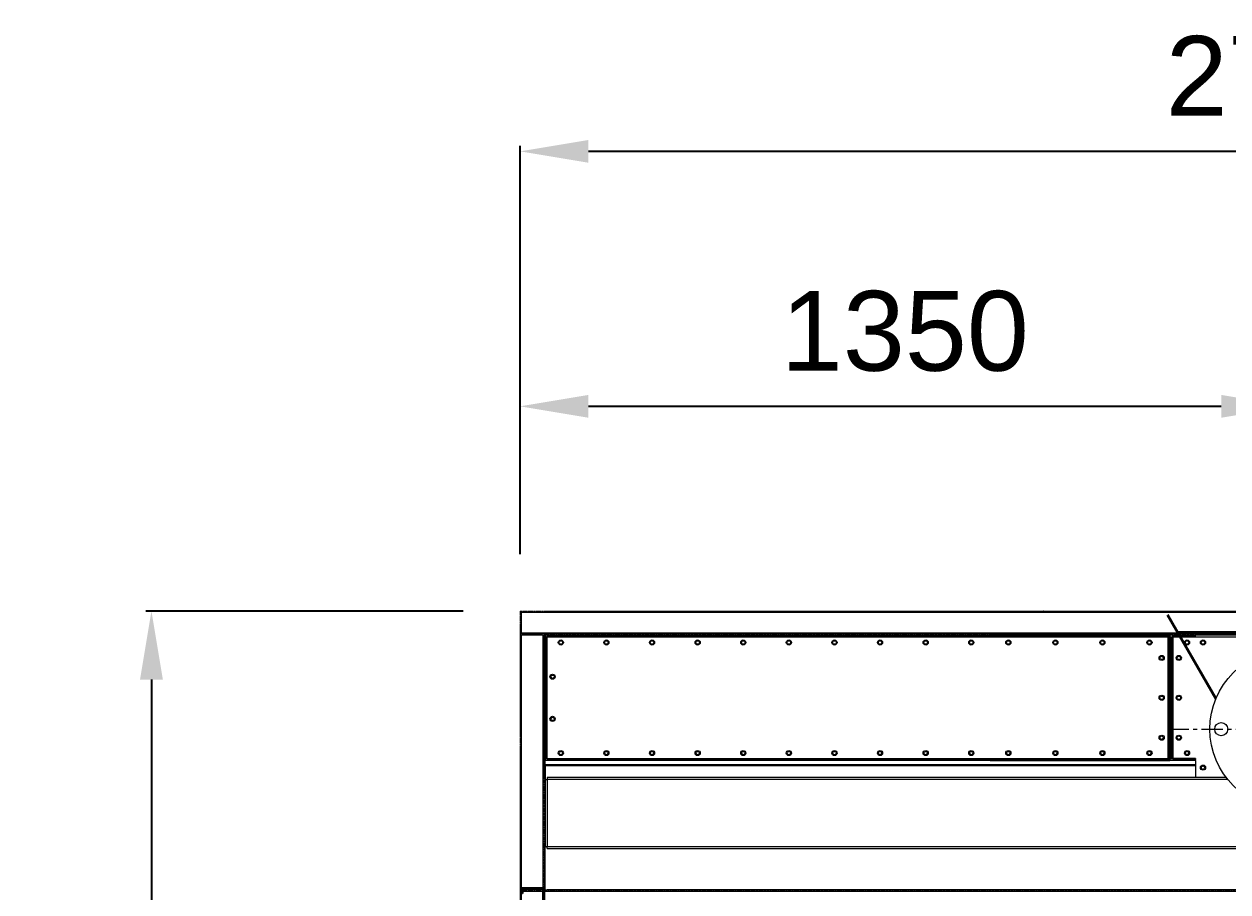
# Model space of a CAD drawing. Header units: millimetres. Extents: x -17070 to 42538, y -291348 to 31440.
# Drawn here: x 16405 to 18517, y 20035 to 21558 of the extents above; entities that cross this region are included whole.
import ezdxf

# ---------------------------------------------------------------- set-up
doc = ezdxf.new("R2010")
doc.units = ezdxf.units.MM
for name, pattern in [('CENTER', [2, 1.25, -0.25, 0.25, -0.25]), ('HIDDEN', [0.375, 0.25, -0.125]), ('HIDDENX2', [0.75, 0.5, -0.25])]:
    doc.linetypes.add(name, pattern=pattern)
doc.layers.add('center', color=1, linetype='CENTER')
doc.layers.add('HIDD', color=2, linetype='HIDDENX2')
doc.styles.get("Standard").update_dxf_attribs({"font": 'arial.ttf'})
doc.dimstyles.new('1.40', dxfattribs={"dimscale": 20, "dimtxt": 1.5, "dimasz": 1, "dimexe": 0.5, "dimexo": 0.5, "dimgap": 0.5, "dimtad": 1, "dimdec": 0, "dimzin": 0, "dimdsep": 46, "dimtxsty": 'Standard', "dimcen": 0, "dimclrd": 2, "dimclre": 2, "dimclrt": 3, "dimadec": 0, "dimazin": 0, "dimtfac": 1, "dimtdec": 0, "dimtmove": 0, "dimatfit": 0, "dimfxl": 1, "dimtolj": 1, "dimtzin": 0, "dimlwd": -1, "dimlwe": -1, "dimarcsym": 0})

# ---------------------------------------------------------------- blocks, each defined once
blk = doc.blocks.new('*D733')
at = {"color": 2, "transparency": 16777216}
for p, q in [((17275.5, 20627.7), (17275.5, 21344.3)), ((19855.5, 21334.3), (17395.5, 21334.3)), ((19975.5, 20627.7), (19975.5, 21344.3))]:
    blk.add_line(p, q, dxfattribs=at)
for points in [[(17395.5, 21354.3), (17395.5, 21314.3), (17275.5, 21334.3)], [(19855.5, 21354.3), (19855.5, 21314.3), (19975.5, 21334.3)]]:
    blk.add_solid(points, dxfattribs=at)
at = {"layer": 'Defpoints', "color": 0, "transparency": 16777216}
for p in [(17275.5, 21334.3), (17275.5, 20527.7), (19975.5, 20527.7)]:
    blk.add_point(p, dxfattribs=at)
at = {"color": 3, "lineweight": 5, "transparency": 16777216, "insert": (18625.5, 21465.7), "char_height": 140, "attachment_point": 5}
blk.add_mtext('\\A1;2700', dxfattribs=at)
blk = doc.blocks.new('*D734')
at = {"color": 2, "transparency": 16777216}
for p, q in [((17175.5, 20527.7), (16618.9, 20527.7)), ((16628.9, 20407.7), (16628.9, 17647.7)), ((17175.5, 17527.7), (16618.9, 17527.7))]:
    blk.add_line(p, q, dxfattribs=at)
for points in [[(16608.9, 20407.7), (16648.9, 20407.7), (16628.9, 20527.7)], [(16608.9, 17647.7), (16648.9, 17647.7), (16628.9, 17527.7)]]:
    blk.add_solid(points, dxfattribs=at)
at = {"layer": 'Defpoints', "color": 0, "transparency": 16777216}
for p in [(17275.5, 20527.7), (16628.9, 17527.7), (17275.5, 17527.7)]:
    blk.add_point(p, dxfattribs=at)
at = {"color": 3, "lineweight": 5, "transparency": 16777216, "insert": (16497.4, 19027.7), "char_height": 140, "attachment_point": 5, "rotation": 90}
blk.add_mtext('\\A1;3000', dxfattribs=at)
blk = doc.blocks.new('*D745')
at = {"color": 2, "transparency": 16777216}
for p, q in [((17275.5, 20627.7), (17275.5, 20897)), ((18505.5, 20887), (17395.5, 20887)), ((18625.5, 20635.2), (18625.5, 20897))]:
    blk.add_line(p, q, dxfattribs=at)
for points in [[(17395.5, 20907), (17395.5, 20867), (17275.5, 20887)], [(18505.5, 20907), (18505.5, 20867), (18625.5, 20887)]]:
    blk.add_solid(points, dxfattribs=at)
at = {"layer": 'Defpoints', "color": 0, "transparency": 16777216}
for p in [(17275.5, 20887), (17275.5, 20527.7), (18625.5, 20535.2)]:
    blk.add_point(p, dxfattribs=at)
at = {"color": 3, "lineweight": 5, "transparency": 16777216, "insert": (17950.5, 21018.5), "char_height": 140, "attachment_point": 5}
blk.add_mtext('\\A1;1350', dxfattribs=at)
blk = doc.blocks.new('435')
for p, q in [((-131382, 21088.8), (-131342, 21088.8)), ((-131382, 21088.8), (-131382, 21078.8)), ((-131380, 21078.8), (-131382, 21078.8)), ((-131380, 21086.8), (-131344, 21086.8)), ((-131380, 21086.8), (-131380, 21078.8)), ((-131344, 21086.8), (-131344, 21040.8)), ((-131342, 21088.8), (-131342, 21038.8)), ((-131342, 21088.8), (-131342, 21038.8)), ((-131382, 21038.8), (-131382, 21050.8)), ((-131382, 21050.8), (-131380, 21050.8)), ((-131342, 21038.8), (-131382, 21038.8)), ((-131380, 21040.8), (-131380, 21050.8)), ((-131344, 21040.8), (-131380, 21040.8))]:
    blk.add_line(p, q)
blk = doc.blocks.new('3')
at = {"color": 7, "lineweight": 20}
for p, q in [((17323.1, 20527.7), (19927.9, 20527.7)), ((18429.1, 20487.7), (17323, 20487.7)), ((17275.5, 20291.1), (17275.5, 18024.2)), ((17319.5, 20258.5), (18460.5, 20258.5)), ((17319.5, 20257.2), (18460.5, 20257.2)), ((18514, 20236.1), (17323, 20236.1)), ((18516.7, 20232.6), (17323, 20232.6)), ((17323, 20114.6), (19928, 20114.6)), ((17323, 20111.1), (19928, 20111.1)), ((19928, 20038.7), (17323, 20038.7))]:
    blk.add_line(p, q, dxfattribs=at)
at = {"color": 7, "lineweight": 20, "ltscale": 0.108889}
blk.add_line((17275.5, 20505.7), (17275.5, 20309.7), dxfattribs=at)
at = {"color": 7, "lineweight": 20, "ltscale": 0.095125}
blk.add_line((18409.9, 20520.9), (18495.5, 20372.6), dxfattribs=at)
at = {"color": 7, "lineweight": 20, "ltscale": 0.094266}
blk.add_line((18411.7, 20521.9), (18496.5, 20375), dxfattribs=at)
at = {"color": 5, "lineweight": 20}
blk.add_line((17315.5, 20485.5), (17315.5, 17527.7), dxfattribs=at)
at = {"color": 7, "lineweight": 20, "ltscale": 0.129444}
blk.add_line((17317.5, 20487.5), (17317.5, 20291.2), dxfattribs=at)
at = {"color": 7, "lineweight": 20, "ltscale": 0.001111}
for p, q in [((17317.5, 20483.7), (17319.5, 20483.7)), ((17323, 20485.7), (17323, 20483.7)), ((18415, 20485.7), (18413, 20485.7)), ((18420.5, 20483.7), (18420.5, 20485.7)), ((18460.5, 20483.7), (18460.5, 20485.7)), ((17317.5, 20481.7), (17319.5, 20481.7)), ((17317.5, 20480.2), (17319.5, 20480.2)), ((17321.5, 20482.2), (17319.5, 20482.2)), ((18419, 20482.2), (18417, 20482.2)), ((17319.5, 20433.7), (17317.5, 20433.7)), ((17319.5, 20269.2), (17321.5, 20269.2)), ((17323, 20267.7), (17323, 20265.7)), ((18413, 20265.7), (18415, 20265.7)), ((18417, 20269.2), (18415, 20269.2)), ((18417, 20269.2), (18419, 20269.2)), ((18420.5, 20267.7), (18420.5, 20265.7)), ((18460.5, 20265.7), (18460.5, 20267.7))]:
    blk.add_line(p, q, dxfattribs=at)
at = {"color": 7, "lineweight": 20, "ltscale": 0.000112069}
blk.add_line((17319.7, 20487.7), (17319.5, 20487.7), dxfattribs=at)
at = {"color": 7, "lineweight": 20, "ltscale": 0.000391564}
blk.add_line((17319.5, 20485.7), (17319.5, 20486.4), dxfattribs=at)
at = {"color": 7, "lineweight": 20, "ltscale": 0.001944}
for p, q in [((17323, 20485.7), (17319.5, 20485.7)), ((17319.5, 20485.7), (17319.5, 20482.2)), ((17323, 20482.2), (17319.5, 20482.2)), ((17319.5, 20269.2), (17319.5, 20265.7)), ((17323, 20265.7), (17319.5, 20265.7)), ((17319.5, 20232.6), (17323, 20232.6)), ((17323, 20236.1), (17323, 20232.6)), ((17319.5, 20114.6), (17323, 20114.6)), ((17323, 20111.1), (17323, 20114.6))]:
    blk.add_line(p, q, dxfattribs=at)
at = {"color": 7, "lineweight": 20, "ltscale": 0.000775013}
blk.add_line((17319.8, 20485.7), (17321.2, 20486), dxfattribs=at)
at = {"color": 7, "lineweight": 20, "ltscale": 4.27286e-05}
blk.add_line((17321.1, 20486), (17321.1, 20486), dxfattribs=at)
at = {"color": 7, "lineweight": 20, "ltscale": 0.000546891}
blk.add_line((17322.6, 20487.7), (17321.6, 20487.7), dxfattribs=at)
at = {"color": 7, "lineweight": 20, "ltscale": 0.001124}
blk.add_line((17322.6, 20485.7), (17322.6, 20487.7), dxfattribs=at)
at = {"color": 7, "lineweight": 20, "ltscale": 0.426667}
for p, q in [((17323, 20485.7), (18411.5, 20485.7)), ((17323, 20483.7), (18411.5, 20483.7)), ((18411.5, 20482.2), (17323, 20482.2)), ((17323, 20269.2), (18411.5, 20269.2)), ((18411.5, 20267.7), (17323, 20267.7)), ((18411.5, 20265.7), (17323, 20265.7))]:
    blk.add_line(p, q, dxfattribs=at)
at = {"color": 7, "lineweight": 20, "ltscale": 0.000833333}
for p, q in [((17323, 20482.2), (17323, 20483.7)), ((18411.5, 20485.7), (18413, 20485.7)), ((18420.5, 20482.2), (18420.5, 20483.7)), ((18460.5, 20482.2), (18460.5, 20483.7)), ((17323, 20482.2), (17321.5, 20482.2)), ((18420.5, 20482.2), (18419, 20482.2)), ((17323, 20269.2), (17321.5, 20269.2)), ((17323, 20269.2), (17323, 20267.7)), ((18411.5, 20265.7), (18413, 20265.7)), ((18420.5, 20269.2), (18419, 20269.2)), ((18420.5, 20269.2), (18420.5, 20267.7)), ((18460.5, 20269.2), (18460.5, 20267.7))]:
    blk.add_line(p, q, dxfattribs=at)
at = {"color": 7, "lineweight": 20, "ltscale": 0.173056}
for p, q in [((18411.5, 20485.7), (18100, 20485.7)), ((18100, 20265.7), (18411.5, 20265.7))]:
    blk.add_line(p, q, dxfattribs=at)
at = {"color": 7, "lineweight": 20, "ltscale": 0.122222}
for p, q in [((18411.5, 20485.7), (18411.5, 20265.7)), ((18413, 20485.7), (18413, 20265.7)), ((18415, 20485.7), (18415, 20265.7))]:
    blk.add_line(p, q, dxfattribs=at)
at = {"color": 7, "lineweight": 20, "ltscale": 0.003056}
for p, q in [((18420.5, 20485.7), (18415, 20485.7)), ((18420.5, 20482.2), (18415, 20482.2)), ((18420.5, 20265.7), (18415, 20265.7))]:
    blk.add_line(p, q, dxfattribs=at)
at = {"color": 7, "lineweight": 20, "ltscale": 0.005411}
blk.add_line((18420.5, 20485.7), (18430.3, 20485.7), dxfattribs=at)
at = {"color": 7, "lineweight": 20, "ltscale": 0.006052}
blk.add_line((18420.5, 20483.7), (18431.4, 20483.7), dxfattribs=at)
at = {"color": 7, "lineweight": 20, "ltscale": 0.217982}
blk.add_line((18821.7, 20491.3), (18429.3, 20491.3), dxfattribs=at)
at = {"color": 7, "lineweight": 20, "ltscale": 0.215672}
blk.add_line((18819.6, 20487.7), (18431.4, 20487.7), dxfattribs=at)
at = {"color": 7, "lineweight": 20, "ltscale": 0.015528}
blk.add_line((18432.6, 20485.7), (18460.5, 20485.7), dxfattribs=at)
at = {"color": 7, "lineweight": 20, "ltscale": 0.014887}
blk.add_line((18433.7, 20483.7), (18460.5, 20483.7), dxfattribs=at)
at = {"color": 7, "lineweight": 20, "ltscale": 0.183333}
for p, q in [((18790.5, 20485.7), (18460.5, 20485.7)), ((18790.5, 20482.2), (18460.5, 20482.2))]:
    blk.add_line(p, q, dxfattribs=at)
at = {"color": 7, "lineweight": 20, "ltscale": 0.118333}
for p, q in [((17319.5, 20269.2), (17319.5, 20482.2)), ((17321.5, 20269.2), (17321.5, 20482.2)), ((17323, 20269.2), (17323, 20482.2)), ((18417, 20269.2), (18417, 20482.2)), ((18419, 20269.2), (18419, 20482.2)), ((18420.5, 20482.2), (18420.5, 20269.2))]:
    blk.add_line(p, q, dxfattribs=at)
at = {"color": 7, "lineweight": 20, "ltscale": 0.006533}
blk.add_line((18432.3, 20482.2), (18420.5, 20482.2), dxfattribs=at)
at = {"color": 7, "lineweight": 20, "ltscale": 0.014406}
blk.add_line((18460.5, 20482.2), (18434.6, 20482.2), dxfattribs=at)
at = {"color": 7, "lineweight": 20, "ltscale": 0.032589}
blk.add_line((17317.5, 20291.2), (17317.5, 20232.5), dxfattribs=at)
at = {"color": 7, "lineweight": 20, "ltscale": 0.003966}
blk.add_line((17319.5, 20258.5), (17319.5, 20265.7), dxfattribs=at)
at = {"color": 7, "lineweight": 20, "ltscale": 0.000719648}
blk.add_line((17319.5, 20257.2), (17319.5, 20258.5), dxfattribs=at)
at = {"color": 7, "lineweight": 20, "ltscale": 0.013703}
blk.add_line((17319.5, 20257.2), (17319.5, 20232.6), dxfattribs=at)
at = {"color": 7, "lineweight": 20, "ltscale": 0.022222}
for p, q in [((18460.5, 20269.2), (18420.5, 20269.2)), ((18460.5, 20267.7), (18420.5, 20267.7)), ((18460.5, 20265.7), (18420.5, 20265.7))]:
    blk.add_line(p, q, dxfattribs=at)
at = {"color": 7, "lineweight": 20, "ltscale": 0.000833334}
blk.add_line((18460.5, 20269.2), (18460.5, 20267.7), dxfattribs=at)
at = {"color": 7, "lineweight": 20, "ltscale": 0.016445}
blk.add_line((18460.5, 20265.7), (18460.5, 20236.1), dxfattribs=at)
at = {"color": 7, "lineweight": 20, "ltscale": 0.065556}
for p, q in [((17319.5, 20232.6), (17319.5, 20114.6)), ((17323, 20232.6), (17323, 20114.6))]:
    blk.add_line(p, q, dxfattribs=at)
at = {"color": 7, "lineweight": 20, "ltscale": 0.005556}
blk.add_line((18450.5, 20236.4), (18460.5, 20236.4), dxfattribs=at)
at = {"color": 7, "lineweight": 20, "ltscale": 0.000204773}
blk.add_line((18450.5, 20236.4), (18450.5, 20236.1), dxfattribs=at)
at = {"color": 7, "lineweight": 20, "ltscale": 0.044107}
blk.add_line((17319.5, 20035.2), (17319.5, 20114.6), dxfattribs=at)
at = {"color": 7, "lineweight": 20}
for centre, radius in [((17347, 20472.7), 4.5), ((17347, 20472.7), 3), ((17427, 20472.7), 4.5), ((17427, 20472.7), 3), ((17507, 20472.7), 4.5), ((17507, 20472.7), 3), ((17587, 20472.7), 4.5), ((17587, 20472.7), 3), ((17667, 20472.7), 4.5), ((17667, 20472.7), 3), ((17747, 20472.7), 4.5), ((17747, 20472.7), 3), ((17827, 20472.7), 4.5), ((17827, 20472.7), 3), ((17907, 20472.7), 4.5), ((17907, 20472.7), 3), ((17987, 20472.7), 4.5), ((17987, 20472.7), 3), ((18067, 20472.7), 4.5), ((18067, 20472.7), 3), ((18132, 20472.7), 4.5), ((18132, 20472.7), 3), ((18214.5, 20472.7), 4.5), ((18214.5, 20472.7), 3), ((18297, 20472.7), 4.5), ((18297, 20472.7), 3), ((18379.5, 20472.7), 4.5), ((18379.5, 20472.7), 3), ((18445.5, 20472.7), 4.5), ((18445.5, 20472.7), 3), ((18473.5, 20472.7), 4.5), ((18473.5, 20472.7), 3), ((18401, 20445.7), 4.5), ((18401, 20445.7), 3), ((18431, 20445.7), 4.5), ((18431, 20445.7), 3), ((18625.5, 20320.7), 140), ((17332.5, 20412.7), 4.5), ((17332.5, 20412.7), 3), ((18401, 20375.7), 4.5), ((18401, 20375.7), 3), ((18431, 20375.7), 4.5), ((18431, 20375.7), 3), ((17332.5, 20338.7), 4.5), ((17332.5, 20338.7), 3), ((18505.5, 20320.7), 11.5), ((18401, 20305.7), 4.5), ((18401, 20305.7), 3), ((18431, 20305.7), 4.5), ((18431, 20305.7), 3), ((17347, 20278.7), 4.5), ((17347, 20278.7), 3), ((17427, 20278.7), 4.5), ((17427, 20278.7), 3), ((17507, 20278.7), 4.5), ((17507, 20278.7), 3), ((17587, 20278.7), 4.5), ((17587, 20278.7), 3), ((17667, 20278.7), 4.5), ((17667, 20278.7), 3), ((17747, 20278.7), 4.5), ((17747, 20278.7), 3), ((17827, 20278.7), 4.5), ((17827, 20278.7), 3), ((17907, 20278.7), 4.5), ((17907, 20278.7), 3), ((17987, 20278.7), 4.5), ((17987, 20278.7), 3), ((18067, 20278.7), 4.5), ((18067, 20278.7), 3), ((18132, 20278.7), 4.5), ((18132, 20278.7), 3), ((18214.5, 20278.7), 4.5), ((18214.5, 20278.7), 3), ((18297, 20278.7), 4.5), ((18297, 20278.7), 3), ((18379.5, 20278.7), 4.5), ((18379.5, 20278.7), 3), ((18445.5, 20278.7), 4.5), ((18445.5, 20278.7), 3), ((18473.5, 20253.2), 4.5), ((18473.5, 20253.2), 3)]:
    blk.add_circle(centre, radius, dxfattribs=at)
for centre, radius, start, end in [((18185, 20524.2), 3.5, 89.1189, 90), ((18194, 20524.2), 3.5, 90, 90.8811), ((17322.6, 20488.8), 3.1, 180, 270), ((17319.4, 20487.3), 1.69, 273.0839, 282.6993), ((17322.3, 20485.7), 1.13, 163.4312, 179.9613), ((17322.6, 20488.8), 1.5, 204.5213, 270), ((17323, 20482.2), 3.5, 90, 90.3808), ((18185, 20482.2), 3.5, 89.6094, 90), ((18194, 20482.2), 3.5, 90, 90.3906)]:
    blk.add_arc(centre, radius, start, end, dxfattribs=at)
for centre, major_axis, ratio, start_param, end_param in [((17322.6, 20486.4), (3.1, 0), 1, 2.744764, 3.141593), ((17322.6, 20486.3), (1.5, 0), 0.809022, 3.392012, 3.679268), ((17322.6, 20486.4), (1.5, 0), 1, 2.098485, 2.216367), ((17322.6, 20486.3), (-1.5, 0), 0.995898, 5.106202, 5.307103)]:
    blk.add_ellipse(centre, major_axis=major_axis, ratio=ratio, start_param=start_param, end_param=end_param, dxfattribs=at)
at = {"layer": 'center', "lineweight": 20}
for p, q in [((17275.5, 20527.7), (17275.5, 17527.7)), ((17275.5, 20527.7), (19975.5, 20527.7)), ((17275.5, 20487.7), (19975.5, 20487.7)), ((17317.5, 20487.5), (17275.5, 20487.5)), ((17317.5, 20487.5), (17317.5, 17527.7)), ((17275.5, 20038.7), (19933.5, 20038.7))]:
    blk.add_line(p, q, dxfattribs=at)
at = {"layer": 'center', "lineweight": 20, "ltscale": 30}
blk.add_line((18411, 20320.7), (18840, 20320.7), dxfattribs=at)
at = {"layer": 'HIDD', "linetype": 'HIDDEN', "lineweight": 20}
for p, q in [((17275.5, 20525.7), (19973.5, 20525.7)), ((17277.5, 20525.7), (17277.5, 20489.7)), ((17275.5, 20489.7), (19973.5, 20489.7)), ((17315.5, 20485.5), (17277.5, 20485.5)), ((17277.5, 20485.5), (17277.5, 17527.7)), ((17305.5, 20489.7), (17305.5, 20487.7)), ((17275.5, 20036.7), (19933.5, 20036.7))]:
    blk.add_line(p, q, dxfattribs=at)
at = {"lineweight": 20}
blk.add_blockref('435', (148659.5, -1046.2), dxfattribs=at)

msp = doc.modelspace()

# ---------------------------------------------------------------- block references
msp.add_blockref('3', (0, 0))

# ---------------------------------------------------------------- dimensions: what is measured, and where the dimension line sits
at = {"lineweight": 5}
for base, p1, picture, middle in [((17275.5, 21334.3), (19975.5, 20527.7), '*D733', (18625.5, 21465.7)), ((17275.5, 20887), (18625.5, 20535.2), '*D745', (17950.5, 21018.5))]:
    dim = msp.add_linear_dim(base=base, p1=p1, p2=(17275.5, 20527.7), dimstyle='1.40', override={"dimtxt": 7, "dimasz": 6, "dimexo": 5, "dimgap": 3}, dxfattribs=at)
    dim.commit()
    dim.dimension.update_dxf_attribs({"geometry": picture, "text_midpoint": middle})
dim = msp.add_linear_dim(base=(16628.9, 17527.7), p1=(17275.5, 20527.7), p2=(17275.5, 17527.7), angle=90, dimstyle='1.40', override={"dimtxt": 7, "dimasz": 6, "dimexo": 5, "dimgap": 3}, dxfattribs=at)
dim.commit()
dim.dimension.update_dxf_attribs({"geometry": '*D734', "text_midpoint": (16497.4, 19027.7)})

doc.saveas('drawing.dxf')
